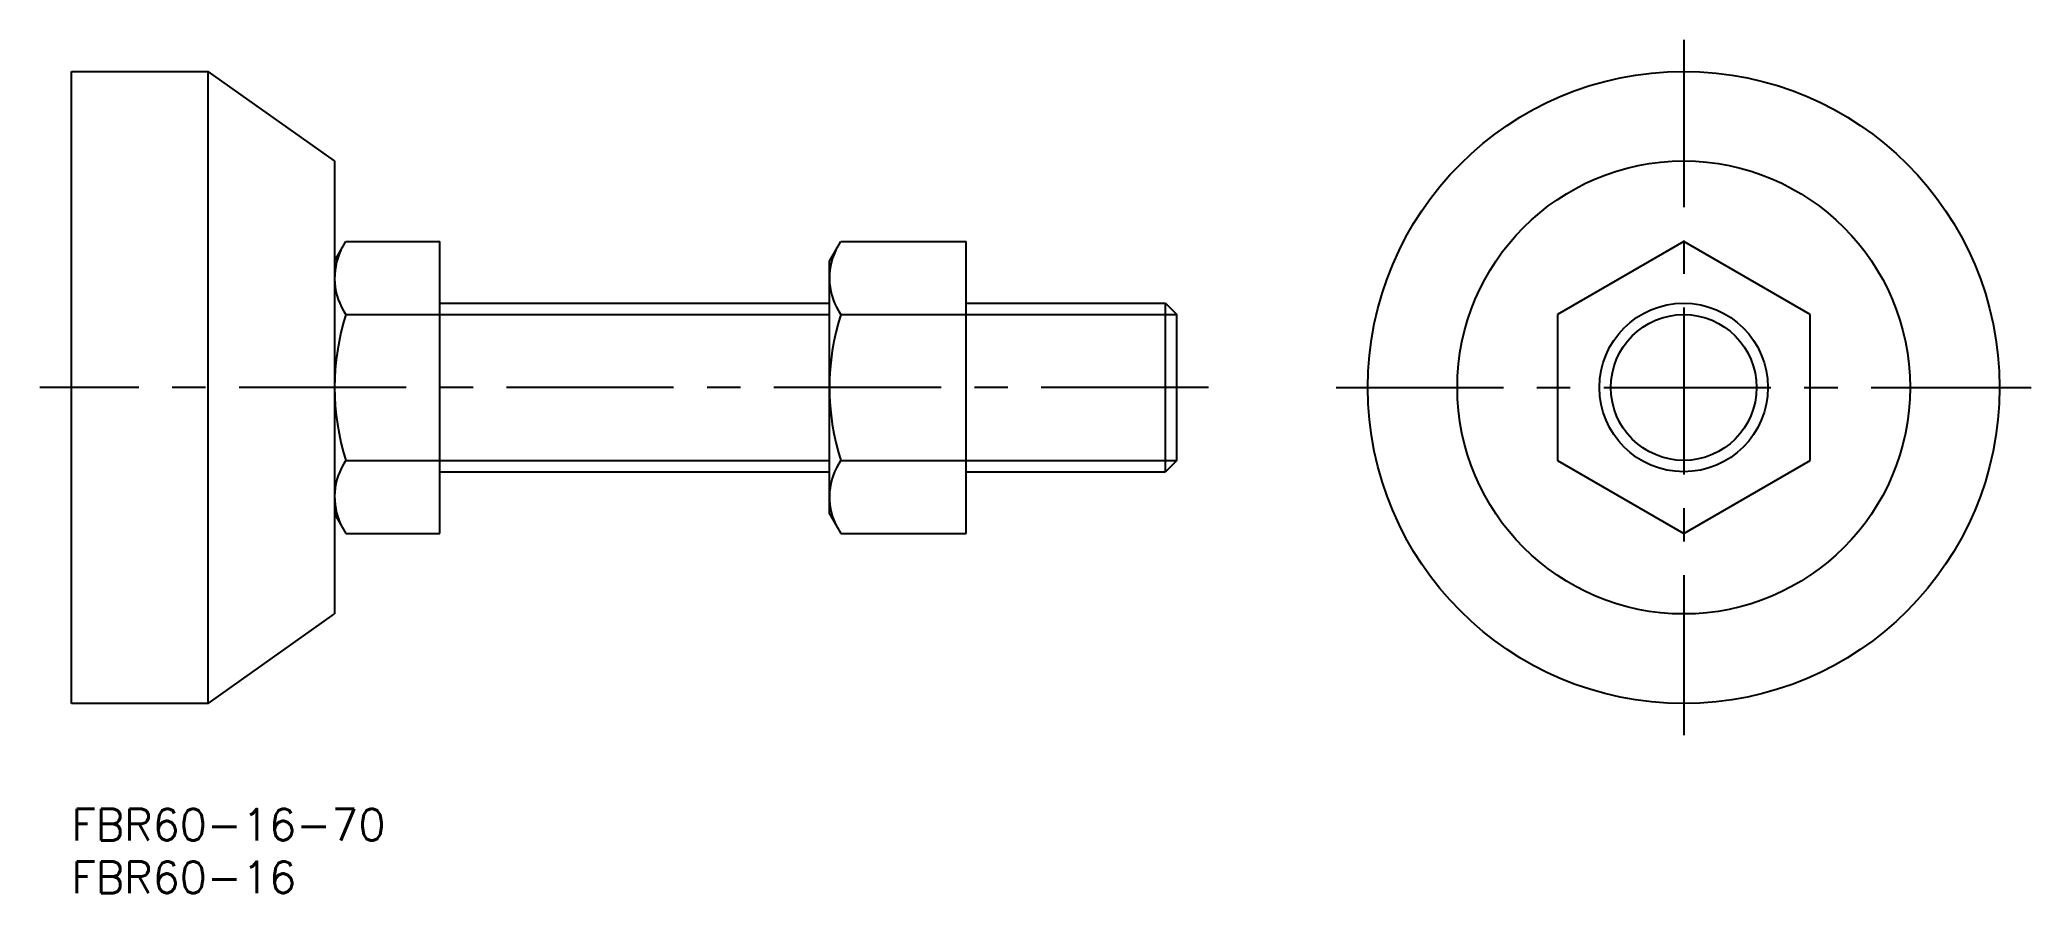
# Model space of a CAD drawing. Extents: x -3 to 186, y -8 to 73.
import ezdxf

# ---------------------------------------------------------------- set-up
doc = ezdxf.new("R2010")
doc.units = 0
doc.header["$LTSCALE"] = 0.5
doc.linetypes.add('CENTER', pattern=[50.8, 31.75, -6.35, 6.35, -6.35])
for name, color, linetype in [('MSM_CENTER', 1, 'CENTER'), ('MSM_CONTINUOUS', 7, 'CONTINUOUS'), ('MSM_NARROW', 5, 'CONTINUOUS'), ('MSM_PART_NUMBER', 7, 'CONTINUOUS')]:
    doc.layers.add(name, color=color, linetype=linetype)
doc.styles.get("Standard").update_dxf_attribs({"font": 'txt.shx', "height": 3, "bigfont": 'bigfont.shx'})

# ---------------------------------------------------------------- blocks, each defined once
blk = doc.blocks.new('*U2')
at = {"layer": 'MSM_PART_NUMBER'}
blk.add_text('FBR60-16-70', height=3, dxfattribs=at).set_placement((0, -3))
blk = doc.blocks.new('*U3')
at = {"layer": 'MSM_PART_NUMBER'}
blk.add_text('FBR60-16', height=3, dxfattribs=at).set_placement((0, -8))

msp = doc.modelspace()

# ---------------------------------------------------------------- linework, layer by layer
at = {"layer": 'MSM_CENTER'}
for p, q in [((153.14, 73), (153.14, 7)), ((108, 40), (-3, 40)), ((120.14, 40), (186.14, 40))]:
    msp.add_line(p, q, dxfattribs=at)
at = {"layer": 'MSM_CONTINUOUS'}
for p, q in [((0, 10), (0, 70)), ((0, 70), (13, 70)), ((13, 10), (13, 70)), ((25, 61.5), (13, 70)), ((25, 61.5), (25, 18.5)), ((25, 52), (26.07, 53.86)), ((26.07, 53.86), (35, 53.86)), ((35, 26.14), (35, 53.86)), ((72, 52), (73.07, 53.86)), ((73.07, 53.86), (85, 53.86)), ((85, 26.14), (85, 53.86)), ((153.14, 53.86), (141.14, 46.93)), ((165.14, 46.93), (153.14, 53.86)), ((72, 28), (72, 52)), ((35, 48), (72, 48)), ((85, 48), (103.92, 48)), ((103.92, 32), (103.92, 48)), ((103.92, 48), (105, 46.92)), ((26.07, 46.93), (35, 46.93)), ((73.07, 46.93), (85, 46.93)), ((105, 33.08), (105, 46.92)), ((141.14, 46.93), (141.14, 33.07)), ((165.14, 33.07), (165.14, 46.93)), ((26.07, 33.07), (35, 33.07)), ((73.07, 33.07), (85, 33.07)), ((105, 33.08), (103.92, 32)), ((141.14, 33.07), (153.14, 26.14)), ((153.14, 26.14), (165.14, 33.07)), ((35, 32), (72, 32)), ((85, 32), (103.92, 32)), ((25, 28), (26.07, 26.14)), ((72, 28), (73.07, 26.14)), ((26.07, 26.14), (35, 26.14)), ((73.07, 26.14), (85, 26.14)), ((13, 10), (25, 18.5)), ((13, 10), (0, 10))]:
    msp.add_line(p, q, dxfattribs=at)
for radius in [30, 21.5, 8]:
    msp.add_circle((153.14, 40), radius, dxfattribs=at)
for centre, radius, start, end in [((31.13, 50.39), 6.13, 154.3842, 214.3842), ((78.13, 50.39), 6.13, 154.3842, 214.3842), ((47.93, 40), 22.93, 162.4121, 197.5879), ((94.93, 40), 22.93, 162.4121, 197.5879), ((31.13, 29.61), 6.13, 145.6158, 205.6158), ((78.13, 29.61), 6.13, 145.6158, 205.6158)]:
    msp.add_arc(centre, radius, start, end, dxfattribs=at)
at = {"layer": 'MSM_NARROW'}
for p, q in [((35, 46.92), (72, 46.92)), ((85, 46.92), (105, 46.92)), ((35, 33.08), (72, 33.08)), ((85, 33.08), (105, 33.08))]:
    msp.add_line(p, q, dxfattribs=at)
msp.add_circle((153.14, 40), 6.92, dxfattribs=at)

# ---------------------------------------------------------------- block references
at = {"layer": 'MSM_CONTINUOUS'}
for name in ['*U2', '*U3']:
    msp.add_blockref(name, (0, 0), dxfattribs=at)

doc.saveas('drawing.dxf')
